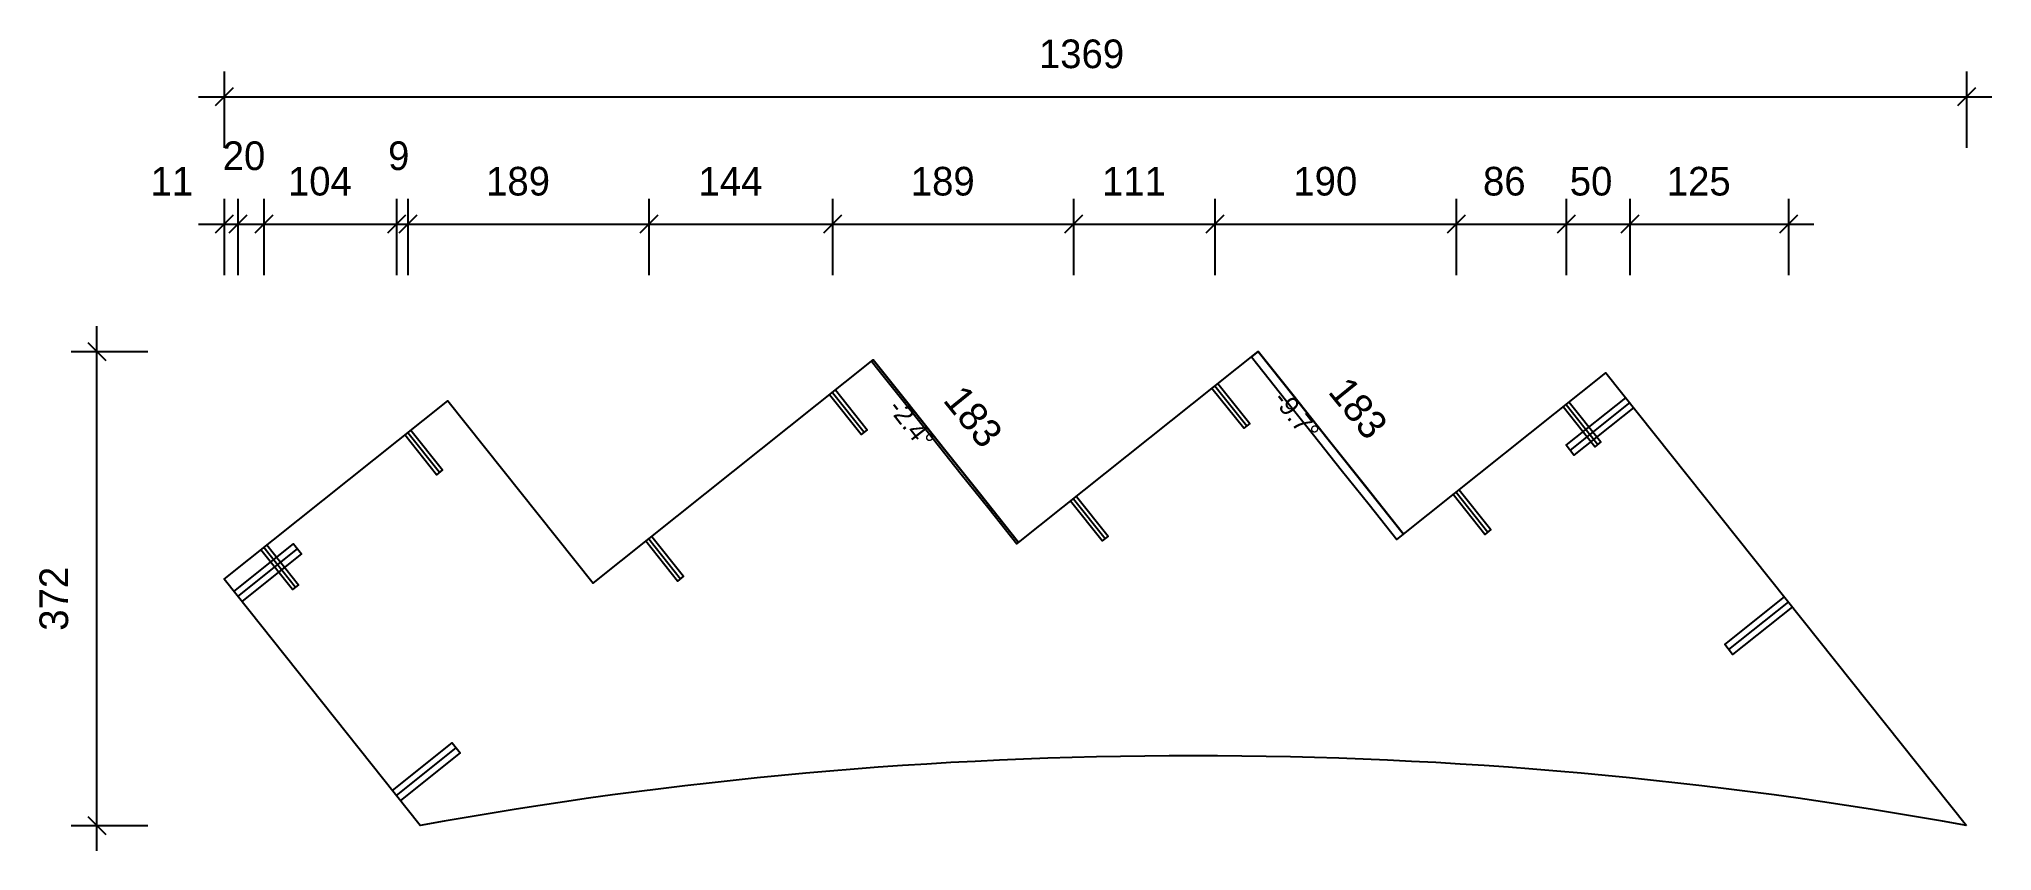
# Model space of a CAD drawing. Header units: millimetres. Extents: x -145 to 1389, y -20 to 617.
import ezdxf
from ezdxf.enums import TextEntityAlignment as Align

# ---------------------------------------------------------------- set-up
doc = ezdxf.new("R2010")
doc.units = ezdxf.units.MM
for name, color, linetype in [('CONTOUR', 7, 'CONTINUOUS'), ('CUT_MITRE', 7, 'CONTINUOUS'), ('DIMLINES', 7, 'CONTINUOUS'), ('DIMLINESTEXT', 7, 'CONTINUOUS'), ('DRILLINGSSIDE', 7, 'CONTINUOUS')]:
    doc.layers.add(name, color=color, linetype=linetype)

msp = doc.modelspace()

# ---------------------------------------------------------------- linework, layer by layer
at = {"layer": 'CONTOUR', "color": 0, "linetype": '0'}
msp.add_lwpolyline([(1368.989, 0, 0.09), (154.194, 0), (0, 193.476), (175.707, 333.509), (289.969, 190.137), (510.023, 365.513), (624.285, 222.142), (812.502, 372.144), (926.764, 228.773), (1085.71, 355.447), (1368.989, 0)], format="xyb", dxfattribs=at)
at = {"layer": 'CUT_MITRE', "color": 1, "linetype": '1'}
for points in [[(926.764, 228.773), (921.778, 235.029), (895.706, 267.744), (869.633, 300.459), (864.647, 306.715), (838.575, 339.43), (812.502, 372.144), (811.435, 371.294), (807.165, 367.891), (812.151, 361.635), (834.006, 334.212), (855.861, 306.789), (877.717, 279.366), (899.572, 251.943), (921.427, 224.52), (922.494, 225.37), (926.764, 228.773)], [(624.285, 222.142), (619.3, 228.398), (593.227, 261.113), (567.154, 293.828), (562.168, 300.084), (536.096, 332.798), (510.023, 365.513), (509.762, 365.305), (508.715, 364.47), (513.701, 358.214), (535.556, 330.791), (557.411, 303.368), (579.266, 275.945), (601.122, 248.522), (622.977, 221.099), (623.239, 221.308), (624.285, 222.142)]]:
    msp.add_lwpolyline(points, dxfattribs=at)
at = {"layer": 'DIMLINES', "color": 0}
for p, q in [((0, 592.144), (0, 532.144)), ((1368.989, 592.144), (1368.989, 532.144)), ((-20, 572.144), (1388.989, 572.144)), ((7.071, 579.216), (-7.071, 565.073)), ((1376.06, 579.216), (1361.918, 565.073)), ((0, 492.144), (0, 432.144)), ((10.847, 492.144), (10.847, 432.144)), ((31.281, 492.144), (31.281, 432.144)), ((135.496, 492.144), (135.496, 432.144)), ((144.426, 492.144), (144.426, 432.144)), ((333.763, 492.144), (333.763, 432.144)), ((478.088, 492.144), (478.088, 432.144)), ((667.436, 492.144), (667.436, 432.144)), ((778.553, 492.144), (778.553, 432.144)), ((968.07, 492.144), (968.07, 432.144)), ((1054.429, 492.144), (1054.429, 432.144)), ((1104.407, 492.144), (1104.407, 432.144)), ((1229.056, 492.144), (1229.056, 432.144)), ((7.071, 479.216), (-7.071, 465.073)), ((17.918, 479.216), (3.776, 465.073)), ((38.352, 479.216), (24.21, 465.073)), ((142.567, 479.216), (128.425, 465.073)), ((151.497, 479.216), (137.355, 465.073)), ((340.834, 479.216), (326.692, 465.073)), ((485.159, 479.216), (471.017, 465.073)), ((674.507, 479.216), (660.364, 465.073)), ((785.624, 479.216), (771.482, 465.073)), ((975.141, 479.216), (960.999, 465.073)), ((1061.5, 479.216), (1047.357, 465.073)), ((1111.478, 479.216), (1097.336, 465.073)), ((1236.128, 479.216), (1221.985, 465.073)), ((-20, 472.144), (1249.056, 472.144)), ((-100, -20), (-100, 392.144)), ((-120, 372.144), (-60, 372.144)), ((-107.071, 379.216), (-92.929, 365.073)), ((-120, 0), (-60, 0)), ((-107.071, 7.071), (-92.929, -7.071))]:
    msp.add_line(p, q, dxfattribs=at)
at = {"layer": 'DRILLINGSSIDE', "color": 3}
for p, q in [((478.088, 340.062), (503.018, 308.781)), ((778.553, 345.088), (803.482, 313.807)), ((1054.429, 330.517), (1079.358, 299.236)), ((1104.407, 331.987), (1057.485, 294.592)), ((144.426, 308.579), (169.356, 277.298)), ((968.07, 261.692), (993, 230.411)), ((667.436, 256.531), (692.365, 225.25)), ((10.847, 179.866), (57.768, 217.261)), ((31.281, 218.406), (56.211, 187.125)), ((333.763, 225.039), (358.693, 193.758)), ((1229.056, 175.582), (1182.135, 138.187)), ((135.496, 23.461), (182.418, 60.856))]:
    msp.add_line(p, q, dxfattribs=at)
at = {"layer": 'DRILLINGSSIDE', "color": 3, "linetype": '3'}
for points in [[(480.434, 341.932), (505.364, 310.651), (500.672, 306.911), (475.742, 338.192)], [(780.899, 346.957), (805.829, 315.676), (801.136, 311.937), (776.207, 343.218)], [(1056.775, 332.387), (1081.705, 301.106), (1077.012, 297.367), (1052.082, 328.648)], [(1107.523, 328.077), (1060.602, 290.682), (1054.369, 298.502), (1101.291, 335.897)], [(146.772, 310.448), (171.702, 279.167), (167.01, 275.428), (142.08, 306.709)], [(970.416, 263.562), (995.346, 232.281), (990.654, 228.542), (965.724, 259.823)], [(669.782, 258.401), (694.711, 227.12), (690.019, 223.38), (665.089, 254.661)], [(7.73, 183.776), (54.652, 221.171), (60.884, 213.35), (13.963, 175.956)], [(33.627, 220.275), (58.557, 188.994), (53.865, 185.255), (28.935, 216.536)], [(336.109, 226.909), (361.039, 195.628), (356.347, 191.889), (331.417, 223.17)], [(1232.173, 171.672), (1185.251, 134.277), (1179.019, 142.097), (1225.94, 179.492)], [(132.38, 27.371), (179.301, 64.766), (185.534, 56.945), (138.612, 19.551)]]:
    msp.add_lwpolyline(points, dxfattribs=at)

# ---------------------------------------------------------------- texts
at = {"layer": 'DIMLINESTEXT'}
for s, p in [('1369', (640.247, 617.144)), ('20', (-1.06, 537.144)), ('9', (128.899, 537.144)), ('11', (-57.748, 517.144)), ('104', (50.203, 517.144)), ('189', (205.909, 517.144)), ('144', (372.74, 517.144)), ('189', (539.576, 517.144)), ('111', (689.808, 517.144)), ('190', (840.125, 517.144)), ('86', (989.125, 517.144)), ('50', (1057.294, 517.144)), ('125', (1133.546, 517.144))]:
    msp.add_text(s, height=22.5, dxfattribs=at).set_placement(p, align=Align.TOP_LEFT)
for s, height, rotation, p in [('183', 22.5, -51, (581.663, 347.826)), ('-9.7°', 15, 308, (835.355, 343.47)), ('183', 22.5, -51, (884.141, 354.457)), ('-2.4°', 15, 308, (532.876, 336.839)), ('372', 22.5, 90, (-145, 152.886))]:
    msp.add_text(s, height=height, rotation=rotation, dxfattribs=at).set_placement(p, align=Align.TOP_LEFT)

doc.saveas('drawing.dxf')
